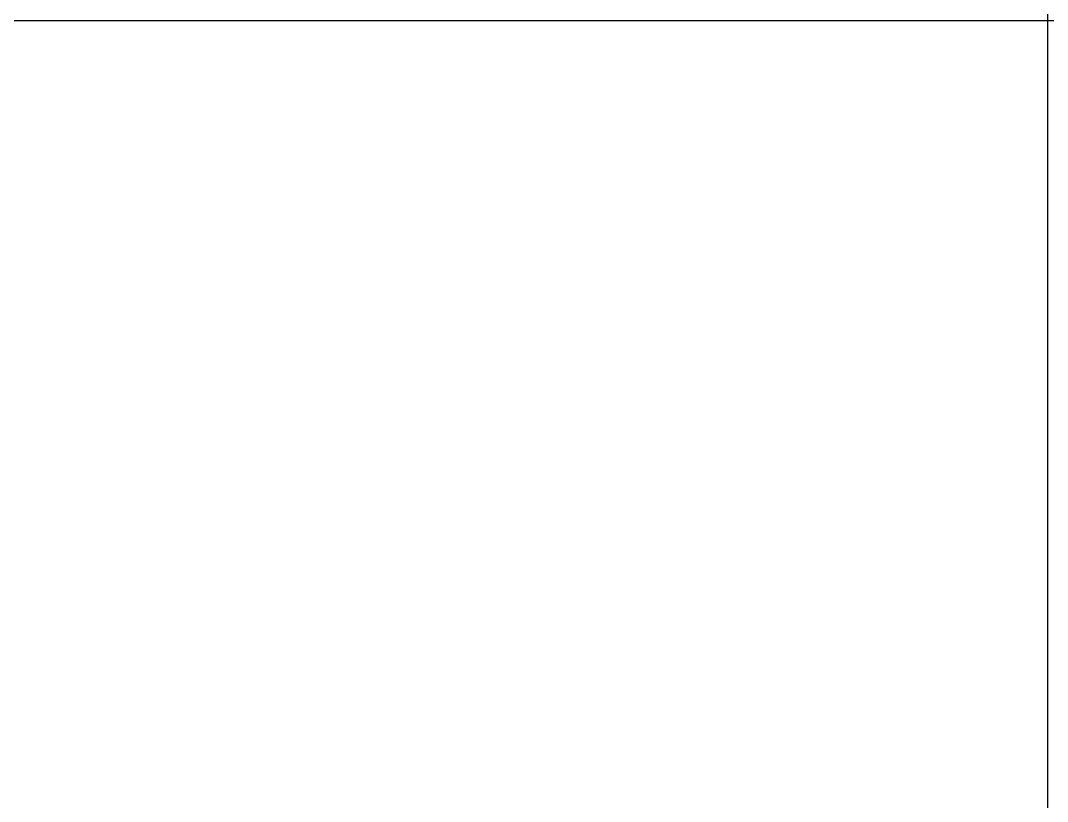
# Model space of a CAD drawing. Header units: inches. Extents: x 386 to 486, y 202 to 284.
# Drawn here: x 452.2076471 to 452.2077998, y 246.3833812 to 246.3834974 of the extents above; entities that cross this region are included whole.
import ezdxf

# ---------------------------------------------------------------- set-up
doc = ezdxf.new("R2010")
doc.units = ezdxf.units.IN
doc.header["$LTSCALE"] = 0.5
doc.header["$MEASUREMENT"] = 0
doc.linetypes.add('HIDDEN2', pattern=[0.1875, 0.125, -0.0625])
for name, color, linetype in [('HATCH', 12, 'Continuous'), ('Hidden2', 12, 'HIDDEN2'), ('line25', 2, 'Continuous')]:
    doc.layers.add(name, color=color, linetype=linetype)

msp = doc.modelspace()

# ---------------------------------------------------------------- hatches: boundary and pattern name
at = {"layer": 'HATCH'}
h = msp.add_hatch(dxfattribs=at)
h.set_pattern_fill('INSUL', color=256, scale=7, style=0)
h.set_pattern_definition([(0, (465.7751, 237.284), (0, 2.625), []), (0, (465.7751, 238.159), (0, 2.625), [0.875, -0.875]), (0, (465.7751, 239.034), (0, 2.625), [0.875, -0.875])])
h.paths.add_polyline_path([(466.83279983, 244.63349742), (464.20779983, 244.63349742), (464.20779983, 230.38349742), (464.89529983, 230.38349742), (464.89529983, 230.88349742), (466.39529983, 230.88349742), (466.39529983, 230.38349742), (466.83279983, 230.38349742)])
h.paths.add_polyline_path([(466.83279983, 248.38349742), (466.39529983, 248.38349742), (466.39529983, 247.88349742), (464.89529983, 247.88349742), (464.89529983, 248.38349742), (464.20779983, 248.38349742), (464.20779983, 246.38349742), (466.83279983, 246.38349742)])
h.paths.add_polyline_path([(449.58279983, 230.38349742), (450.02029983, 230.38349742), (450.02029983, 230.88349742), (451.52029983, 230.88349742), (451.52029983, 230.38349742), (452.20779983, 230.38349742), (452.20779983, 248.38349742), (451.52029983, 248.38349742), (451.52029983, 248.88349742), (450.02029983, 248.88349742), (450.02029983, 248.38349742), (449.58279983, 248.38349742)])
h = msp.add_hatch(dxfattribs=at)
h.set_pattern_fill('ANSI31', color=256, scale=7, style=0)
h.set_pattern_definition([(135, (529.3151, 51.0415), (0.6187184, 0.6187184), [])])
h.paths.add_polyline_path([(449.58279983, 245.88349742), (452.20779983, 245.88349742), (452.20779983, 244.63349742), (449.58279983, 244.63349742)])
h.paths.add_polyline_path([(449.58279983, 246.38349742), (452.08279983, 246.38349742), (452.20779983, 246.38349742), (452.20779983, 245.88349742), (449.58279983, 245.88349742)])

# ---------------------------------------------------------------- linework, layer by layer
at = {"layer": 'Hidden2'}
msp.add_lwpolyline([(449.58279983, 246.38349742), (454.43313187, 246.38349742)], dxfattribs=at)
at = {"layer": 'line25'}
msp.add_line((452.20779983, 248.38349742), (452.20779983, 230.38349742), dxfattribs=at)

doc.saveas('drawing.dxf')
